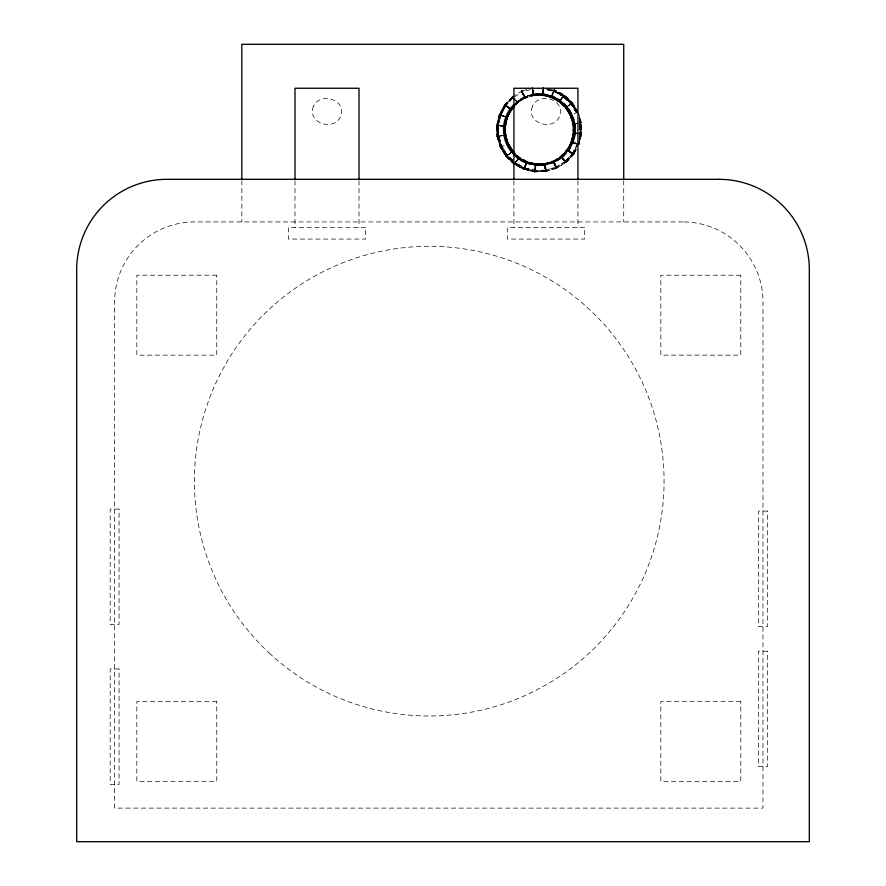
<?xml version="1.0" encoding="UTF-8"?>
<svg xmlns="http://www.w3.org/2000/svg" width="886" height="886" viewBox="0 0 886 886"><rect width="100%" height="100%" fill="white"/><g stroke="black" fill="none" stroke-linecap="round" stroke-linejoin="round"><path stroke-width="0.66" stroke-dasharray="4.43 3.32" d="M544.968 163.578L546.119 171.308L544.956 163.578L545.909 171.408L544.58 163.744L535.299 164.143L534.446 171.939L545.787 171.463M534.878 171.74L523.87 169.315L516.427 165.46L523.692 169.392L534.612 171.851L535.443 164.076L526.417 162.127L518.476 157.863A34.532 34.532 0 0 0 565.379 108.003L572.411 102.621L564.227 95.112L554.448 89.896L551.524 97.261L559.465 101.525L566.165 107.649L570.905 115.313M573.264 133.188C571.614 145.271 563.884 156.102 552.831 161.318L556.065 168.418L557.006 167.997L546.252 171.253L534.823 171.762L535.698 163.965L545.089 163.511L546.374 171.197L545.211 163.467L553.839 160.864L556.995 167.997L553.728 160.92L544.192 163.921L535.188 164.198M542.232 95.433L542.985 87.681M515.685 154.541L518.986 157.63L527.059 161.839L535.952 163.844L535.078 171.651L524.191 169.171L515.674 164.597M543.24 87.57L542.354 95.378L542.941 90.029M535.21 171.585L535.941 163.855M551.28 96.508L559.487 100.915L566.409 107.538L559.708 101.425L551.635 97.216L542.741 95.201L543.362 87.515M542.741 95.201L543.616 87.404M533.605 95.533L532.32 87.847L533.483 95.588L543.007 95.079L543.749 87.337L542.874 95.145M543.871 87.282L543.118 95.035L534.114 95.3L524.468 98.357L521.311 91.225L522.242 90.804L525.476 97.903L516.804 103.097A34.532 34.532 0 0 1 558.822 101.824L565.401 107.992L570.263 115.601L572.843 124.239L578.48 123.22M532.021 87.98L533.106 95.754L542.121 95.478L543.063 87.648M535.31 164.131L534.491 171.917L546.429 171.175L545.488 171.596L544.203 163.921M543.439 87.481L542.498 95.311L533.217 95.699L532.054 87.969M534.612 171.862L535.554 164.032M542.753 95.201L543.572 87.415M534.734 171.795L535.687 163.965L526.661 162.016L518.587 157.808L514.644 163.245L518.731 157.741L515.309 154.718M545.211 163.467L536.196 163.744L535.377 171.519L524.446 169.06L527.17 161.784L524.324 169.115M497.334 136.433L497.135 125.325L499.748 114.527L505.23 104.681L510.735 108.557M504.079 125.856L497.334 125.236L499.925 114.449L503.824 115.811M497.467 125.181L500.047 114.394L505.275 104.659L504.333 105.091L499.106 114.826L496.57 125.579L496.913 136.621L504.699 135.325M512.916 97.77C501.576 107.029 495.905 121.98 498.01 136.444L498.951 136.012L501.919 146.378M500.402 115.102L497.733 125.668L498.619 125.258C497.345 138.294 502.24 151.827 512.606 160.078M497.932 125.568L500.579 115.025L505.884 105.445M500.789 114.925C495.783 128.536 497.932 144.407 507.191 155.703M498.364 125.38L501.033 114.815M513.515 97.504C502.329 106.896 497.024 121.759 498.641 136.156M578.215 112.024L570.13 115.656L572.733 124.295L573.009 133.299L570.938 142.081L578.403 144.761L571.06 142.026M573.342 154.419L566.918 149.911C575.889 137.54 575.922 119.555 565.888 107.771M516.272 104.282L517.834 102.632A34.532 34.532 0 0 1 567.693 149.557L573.973 154.131L565.966 162.371L561.004 156.346L567.561 149.612L573.929 154.153L567.173 149.789L571.581 141.782L573.652 133.011M556.109 168.395L552.953 161.263C564.382 156.202 572.589 145.293 574.017 132.845L571.692 141.738L579.023 144.484M571.979 142.469C577.683 127.728 572.744 110.03 559.852 100.749M574.372 133.299C572.677 145.769 564.703 156.944 553.285 162.337M574.848 123.652C576.476 136.344 571.193 149.302 561.314 157.387M572.733 142.125L575.003 133.011M553.407 162.282C565.19 157.055 573.652 145.791 575.125 132.955L581.737 133.642L579.067 144.462M579.079 136.577L579.743 133.93L579.621 123.088M579.09 138.903L580.374 133.642M578.469 142.701L580.629 133.531L580.308 122.777L579.366 123.198L579.688 133.952L580.629 133.531M579.211 140.785L580.851 134.041L580.718 122.91L579.178 117.594M579.067 142.059L581.105 133.93L580.895 122.833L579.389 117.495M571.193 141.959L578.647 144.651L581.316 133.83L581.105 122.733M578.824 144.573L581.482 133.753L581.271 122.656L578.613 113.342M523.681 169.403L526.417 162.127L523.737 169.381L524.623 168.971L516.062 164.419M526.672 162.005L523.814 169.348L526.793 161.961M515.552 164.652L524.113 169.204L526.926 161.894L518.842 157.697L515.442 154.651M559.088 101.702L551.003 97.493L553.739 90.217L554.625 89.818L564.36 95.046L559.708 101.414M515.851 164.519L524.501 169.038L527.314 161.717L536.196 163.733M554.248 89.984L551.38 97.327L542.487 95.311M551.635 97.216L554.503 89.874M542.996 95.09L551.9 97.095L554.625 89.818L551.779 97.15M551.014 97.493L553.949 90.128M524.113 169.215L527.048 161.839M524.49 169.038L527.425 161.673L519.484 157.409L516.073 154.374M500.28 115.158L505.552 105.6L513.382 97.56L522.707 91.823L521.765 92.244L532.962 88.744M500.834 114.914L506.139 105.334L505.241 105.744M521.92 160.964L522.452 159.989M554.857 99.686L555.389 98.711M522.042 160.909L522.707 159.879M554.979 99.631L555.644 98.59M522.297 160.798L522.962 159.757M555.234 99.509L555.899 98.479M522.552 160.676L523.216 159.646M555.489 99.398L556.153 98.368M522.806 160.565L523.338 159.591M555.743 99.287L556.275 98.313M567.428 149.679L571.835 141.671L578.159 144.008M567.815 150.554C584.251 129.733 569.687 95.522 542.852 94.093M568.325 150.332L572.987 142.015M572.135 153.909L573.076 153.477L564.759 161.739L572.179 153.876L577.273 144.407M572.301 153.832L577.406 144.352M577.273 145.304L572.644 153.677L564.88 161.684M572.888 153.566L577.395 145.249M575.822 149.612L573.032 154.552L566.675 150.011M576.077 149.49L573.209 154.474L566.918 149.9M576.21 149.435L573.541 154.33L567.184 149.789M560.993 156.357L566.021 162.348L573.729 154.197L567.295 149.734L573.807 154.208L575.933 150.476M572.766 154.84L575.834 149.269M572.899 154.784L576.066 149.069M573.153 154.662L576.199 149.014M573.408 154.552L576.11 149.867M573.663 154.441L576.11 149.978M497.345 136.422L500.402 147.065L506.471 156.346L514.6 163.877L519.373 157.453L513.858 152.115M572.234 102.698L564.05 95.19L559.077 101.702L565.656 107.882L570.396 115.545M514.511 163.921L519.362 157.464L514.766 163.799M565.512 162.581L573.353 154.363L565.589 162.548L556.065 168.418M573.862 154.142L566.398 162.182L561.381 156.18L566.276 162.238L561.126 156.29M512.219 96.906L504.333 105.091L509.727 109.011M512.684 96.696L504.721 104.913L510.48 108.668M497.079 125.347L504.931 126.089L496.869 125.447L499.538 114.626L504.976 104.803L510.491 108.668L505.142 104.725L512.85 96.618M514.212 104.548L516.992 101.835M514.6 104.371L517.114 101.779A35.639 35.639 0 0 1 568.602 150.21M514.611 105.5L517.191 102.92M514.212 106.154L517.701 102.687L514.024 98.689M560.616 156.523L565.722 162.481L560.605 156.523L567.062 149.845M561.691 157.221L568.469 150.266M565.268 161.507L573.065 153.488M560.495 156.578L565.467 162.603L573.087 154.529L566.796 149.956L572.965 154.541L573.973 154.131M513.958 164.165L505.906 156.6L512.163 151.561M512.806 151.284L506.283 156.423L500.346 147.087M497.046 136.566L500.092 147.198L505.961 156.578L510.989 152.47M575.911 108.546L572.146 102.743L565.523 107.937L571.902 102.854L576.254 109.897M510.89 152.835L506.205 156.468L514.467 163.932M566.154 107.649L572.356 102.643L576.044 108.491M511.012 152.78L505.906 156.6M512.042 96.984L522.242 90.804L525.243 98.003L521.865 90.97M525.033 96.884L516.106 102.233A35.639 35.639 0 0 1 559.476 100.915M564.936 161.662L555.611 167.399L556.552 166.978L546.075 170.156L534.934 170.655L524.335 168.24M555.865 167.288L565.7 161.318M516.483 154.961A34.532 34.532 0 0 0 561.514 156.124L566.398 162.182L556.319 168.307L552.964 161.263M511.909 97.039L512.728 96.674M500.047 114.394L499.106 114.826L506.493 117.539M500.147 115.213L501.088 114.792M576.398 112.843L570.606 103.751L562.765 96.375L563.706 95.954L554.226 90.859L553.296 91.28L562.82 96.352L570.783 103.673L576.52 112.788M575.955 110.03L571.47 103.042L563.418 95.478L564.36 95.046M496.913 136.621L497.854 136.2L500.9 146.832L506.803 156.191L501.022 146.777M570.606 103.751L571.548 103.33L563.574 96.009M500.092 147.198L507.933 143.665M513.049 162.016L506.77 155.892L507.711 155.471L502.041 146.323M579.145 118.912L580.463 123.021L581.404 122.6L581.692 133.664L573.763 132.955L573.497 123.94L571.016 115.269L566.276 107.594M576.786 133.675L581.737 133.642L573.763 132.966L573.74 123.841M524.257 168.274L515.829 163.877L524.091 168.351L525.021 167.93L515.541 162.847M556.375 167.055L545.311 170.5L546.252 170.079L534.557 170.832L545.687 170.322M565.467 162.603L566.398 162.182M526.86 89.519L521.311 91.225L524.711 98.246M524.014 97.338L533.937 94.204L543.24 93.916M554.304 161.883C541.39 167.399 525.243 165.195 515.065 155.294M554.182 161.939L544.381 165.017L535.078 165.305M545.488 171.596L556.751 168.107L553.717 160.92M514.855 163.766L506.67 156.257L500.734 146.91L497.722 136.256L501.83 135.547M496.957 125.402L497.168 136.51L502.296 135.647L496.957 136.599L496.747 125.491L504.677 126.2M581.36 122.622L573.364 124.007L581.404 122.6M572.733 124.295L580.972 122.789L578.359 113.452M497.168 136.499L504.954 135.215M571.991 102.765L566.021 107.715L559.321 101.591L551.258 97.382L554.204 90.007L564.105 95.167L559.454 101.536L564.316 95.068L572.245 102.643M571.348 103.042L572.024 102.798L575.745 108.624M533.427 94.425C555.777 89.774 578.049 110.418 574.87 133.077M533.04 94.603L542.73 94.149M532.929 94.658L542.232 94.37L551.546 96.386M545.267 164.619L535.576 165.073L526.262 163.057M544.757 164.84L535.188 165.25L526.018 163.168L517.823 158.76A35.639 35.639 0 0 0 571.149 115.202L573.829 124.118L574.117 133.409M497.256 125.269L504.2 125.801M504.422 126.321L496.614 125.557L499.283 114.737L506.748 117.428M573.508 133.077L581.438 133.775M573.131 133.243L581.183 133.897M573.009 133.299L575.69 133.564M581.36 133.819L573.375 133.133L573.12 124.118L570.65 115.424M578.547 133.742L573.12 133.254C574.394 121.105 569.011 108.912 559.199 101.646M504.3 126.366L496.57 125.579L497.511 125.147L497.677 136.278M550.992 89.608L553.816 90.184L563.673 95.356L571.902 102.854L563.928 95.245L572.123 102.698M548.866 89.685L554.237 90.859M548.611 89.796L554.104 90.915M547.005 89.63C560.196 91.336 571.315 100.805 577.03 112.555M546.751 89.741L553.551 91.169M542.597 94.204L551.801 96.275M542.11 95.489L551.147 97.438L553.994 90.106L563.85 95.278L559.066 101.713L563.474 95.455L553.684 90.239L550.882 97.549L558.833 101.812L563.673 95.356L571.736 102.876M535.842 164.951L526.649 162.891L518.321 158.539L514.932 155.349M524.844 168.019L535.498 170.4M524.59 168.13L535.244 170.511M524.08 168.362L534.734 170.743M504.477 116.376L499.66 114.571L507.002 117.317M499.405 114.682L504.444 116.564M504.311 116.62L499.15 114.803L504.643 104.947L510.114 108.834L504.511 105.013M571.448 141.849L578.901 144.529L571.559 141.793M571.813 141.682L578.037 144.064M499.87 114.482L506.216 116.808M571.304 141.904L578.691 144.628M554.049 90.937L563.662 95.976M553.595 91.147L563.197 96.186M553.418 91.225L563.031 96.264L571.038 103.551L576.908 112.611M551.912 96.231L560.118 100.627L567.018 106.94L571.913 114.859M551.657 96.341L559.996 100.683L566.885 107.007M551.402 96.452L559.742 100.794M551.889 97.095L559.841 101.358M527.314 161.717L519.229 157.52L515.818 154.485M527.026 162.714L518.831 158.306L515.929 155.582M526.517 162.946L518.188 158.594L514.688 155.46M517.945 158.705L526.273 163.046M516.472 163.6L524.9 167.997M516.294 163.677L524.722 168.074M516.04 163.788L524.512 168.163M567.549 149.623L573.851 154.186M505.23 104.692L510.624 108.613M563.928 95.245L572.024 102.798M571.714 102.931L563.418 95.478M563.274 96.153L571.16 103.496M559.598 100.86L566.508 107.173L571.404 115.08M515.309 155.183L518.72 158.361M514.556 155.526L518.066 158.649M514.434 155.571L517.834 158.76M512.562 160.1L507.534 155.548L501.742 146.456M512.352 160.189L507.401 155.604L501.531 146.555M507.146 155.726L513.204 161.174M513.027 161.252L507.025 155.781L501.232 146.688M506.814 155.87L512.828 161.341M506.161 156.479L514.212 164.054M505.95 156.578L514.09 164.109M516.106 100.583L517.823 102.643M514.157 98.623L517.69 102.698M512.329 96.851L516.604 102.012A35.639 35.639 0 0 1 565.301 105.39A35.639 35.639 0 0 1 564.969 154.186A35.639 35.639 0 0 1 516.228 156.9M565.844 162.426L560.749 156.468L565.766 162.459M561.248 156.246L566.154 162.293M515.763 100.738L517.446 102.809M572.123 102.366L577.517 110.994M571.869 102.477L577.384 111.049M571.736 102.532L577.262 111.104M571.614 102.588L577.007 111.226M571.359 102.71L577.539 112.323M571.226 102.765L577.417 112.378M571.636 102.964L576.133 109.953M571.415 103.385L577.163 112.5M570.905 103.618L576.653 112.721M566.752 107.062L571.791 114.914L574.46 123.83M566.243 107.295L571.282 115.147L573.951 124.062M521.068 99.332L521.655 100.273M557.671 158.494L558.258 159.436M520.813 99.442L521.522 100.328M558.125 159.491L557.416 158.616L557.87 159.602M520.68 99.509L521.267 100.439M520.558 99.564L521.145 100.495L520.303 99.675M557.161 158.727L557.748 159.668M556.906 158.838L557.615 159.724M520.171 99.73L520.769 100.672M556.773 158.904L557.36 159.834M506.083 156.512L500.225 147.142L497.212 136.488M521.998 90.915L525.354 97.958M521.743 91.037L524.966 98.136L521.821 90.992M521.489 91.147L524.601 98.302M556.829 168.074L553.473 161.03L556.618 168.163M556.441 168.24L553.218 161.152L556.242 168.34M522.075 90.881L525.11 98.069M578.492 113.397L581.227 122.678M579.045 117.65L580.507 122.999M579.4 120.263L580.33 133.664M579.278 120.319L579.92 122.955L579.101 120.396M571.669 114.97L574.206 123.94L574.482 133.243M498.652 136.156L501.62 146.511M498.309 136.3L501.277 146.666M501.111 146.744L498.142 136.378L497.866 125.602M500.601 146.976L497.555 136.333L497.334 125.236M534.114 95.3L532.696 87.681M532.187 87.902L533.35 95.644L532.353 89.253M544.713 163.689L545.997 171.375M545.078 163.522L546.297 171.231M532.652 87.703L533.87 95.411M544.569 163.744L545.787 171.463M544.314 163.866L545.355 170.477M580.518 122.999L580.795 134.063M579.998 122.921L580.197 133.731L579.145 137.718L579.998 133.819L579.798 123.01M498.065 125.513L498.264 136.322M623.722 180.622L623.722 221.932M577.938 180.6L577.938 227.469M513.924 180.6L513.924 227.469M359.007 180.6L359.007 227.469M294.994 180.6L294.994 227.469M241.823 180.622L241.823 221.932M515.907 103.906A35.529 35.529 0 0 1 565.501 104.98A35.529 35.529 0 0 1 565.667 154.596A35.529 35.529 0 0 1 516.084 156.002M517.313 102.865A34.532 34.532 0 0 1 564.781 106.464A34.532 34.532 0 0 1 563.551 154.042A34.532 34.532 0 0 1 515.973 155.194M562.222 156.977A35.639 35.639 0 0 1 515.741 155.792M313.434 106.398C306.578 122.877 333.9 131.892 340.567 116.52C347.423 100.04 320.112 91.037 313.434 106.398M532.364 106.398C525.509 122.877 552.82 131.892 559.498 116.52C566.353 100.04 539.031 91.037 532.364 106.398M518.986 157.63L514.334 163.999L518.975 157.63M683.04 221.932L194.555 221.932A79.928 79.928 0 0 0 114.626 301.86L114.626 808.11L762.979 808.11L762.979 301.86A79.928 79.928 0 0 0 683.04 221.932M365.63 227.469L288.371 227.469L288.371 239.065L365.63 239.065L365.63 227.469M584.561 227.469L507.29 227.469L507.29 239.065L584.561 239.065L584.561 227.469M216.76 275.225L136.832 275.225L136.832 355.153L216.76 355.153L216.76 275.225M740.774 275.225L660.834 275.225L660.834 355.153L740.774 355.153L740.774 275.225M119.067 509.085L110.185 509.085L110.185 624.541L119.067 624.541L119.067 509.085M767.42 511.045L758.538 511.045L758.538 626.502L767.42 626.502L767.42 511.045M767.42 651.188L758.538 651.188L758.538 766.645L767.42 766.645L767.42 651.188M119.067 668.952L110.185 668.952L110.185 784.409L119.067 784.409L119.067 668.952M216.76 701.535L136.832 701.535L136.832 781.463L216.76 781.463L216.76 701.535M740.774 701.535L660.834 701.535L660.834 781.463L740.774 781.463L740.774 701.535M509.849 108.956L504.389 105.069L509.849 108.956M556.574 168.185L553.34 161.086L556.486 168.229M533.726 95.478L532.575 87.736L533.616 95.533M545.61 171.541L544.458 163.799L545.532 171.574M269.244 653.06A234.834 234.834 0 0 0 658.099 533.749A234.834 234.834 0 0 0 360.347 256.641A234.834 234.834 0 0 0 269.244 653.06"/><path stroke-width="1.33" d="M504.787 126.155L506.881 117.373L511.266 109.366M507.002 117.306C502.705 129.378 504.787 144.296 514.556 153.101M507.257 117.196L505.053 126.033L505.208 135.093L507.789 143.731M507.213 116.354L510.402 110.617M507.113 117.262L511.521 109.255M513.969 106.741C502.129 119.123 502.451 141.029 514.666 153.045M513.282 106.841L510.624 109.665L513.659 106.674M511.122 109.432L514.168 106.442M514.068 152.99L512.418 151.451A34.532 34.532 0 0 1 514.456 105.478M514.09 154.552L511.554 152.159A35.639 35.639 0 0 1 513.659 104.703M508.176 143.565L512.916 151.229A34.532 34.532 0 0 1 511.654 109.199M512.673 151.34L507.922 143.676L505.341 135.037M508.21 144.95L510.258 148.217M505.186 125.967L505.452 134.982M504.677 126.2L504.821 131.361M504.599 127.54L504.699 131.416M623.722 179.249L623.722 44.3L241.823 44.3L241.823 179.249M577.938 179.227L577.938 88.257L513.924 88.257L513.924 179.227M359.007 179.227L359.007 88.257L294.994 88.257L294.994 179.227M514.19 154.12A35.529 35.529 0 0 1 514.024 105.799M510.624 109.665A34.532 34.532 0 0 1 513.049 106.652M718.989 179.315L167.011 179.315A90.328 90.328 0 0 0 76.683 269.643L76.683 841.7L809.317 841.7L809.317 269.643A90.328 90.328 0 0 0 718.989 179.315"/></g></svg>
